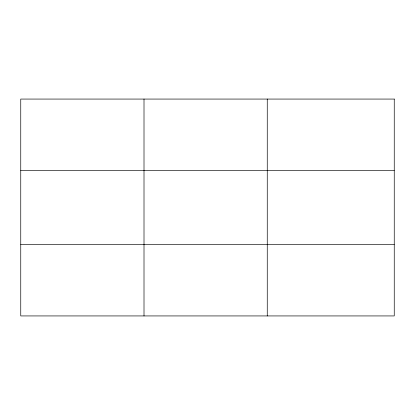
<?xml version="1.0" encoding="UTF-8"?>
<svg xmlns="http://www.w3.org/2000/svg" width="415" height="415" viewBox="0 0 415 415"><rect width="100%" height="100%" fill="white"/><g stroke="black" fill="none" stroke-linecap="round" stroke-linejoin="round"><path stroke-width="0.62" d="M144.005 99.066L144.005 315.934M267.26 99.066L267.26 315.934M20.75 170.632L394.25 170.632M20.75 244.368L394.25 244.368M394.25 99.066L394.25 315.934L20.75 315.934L20.75 99.066L394.25 99.066"/></g></svg>
